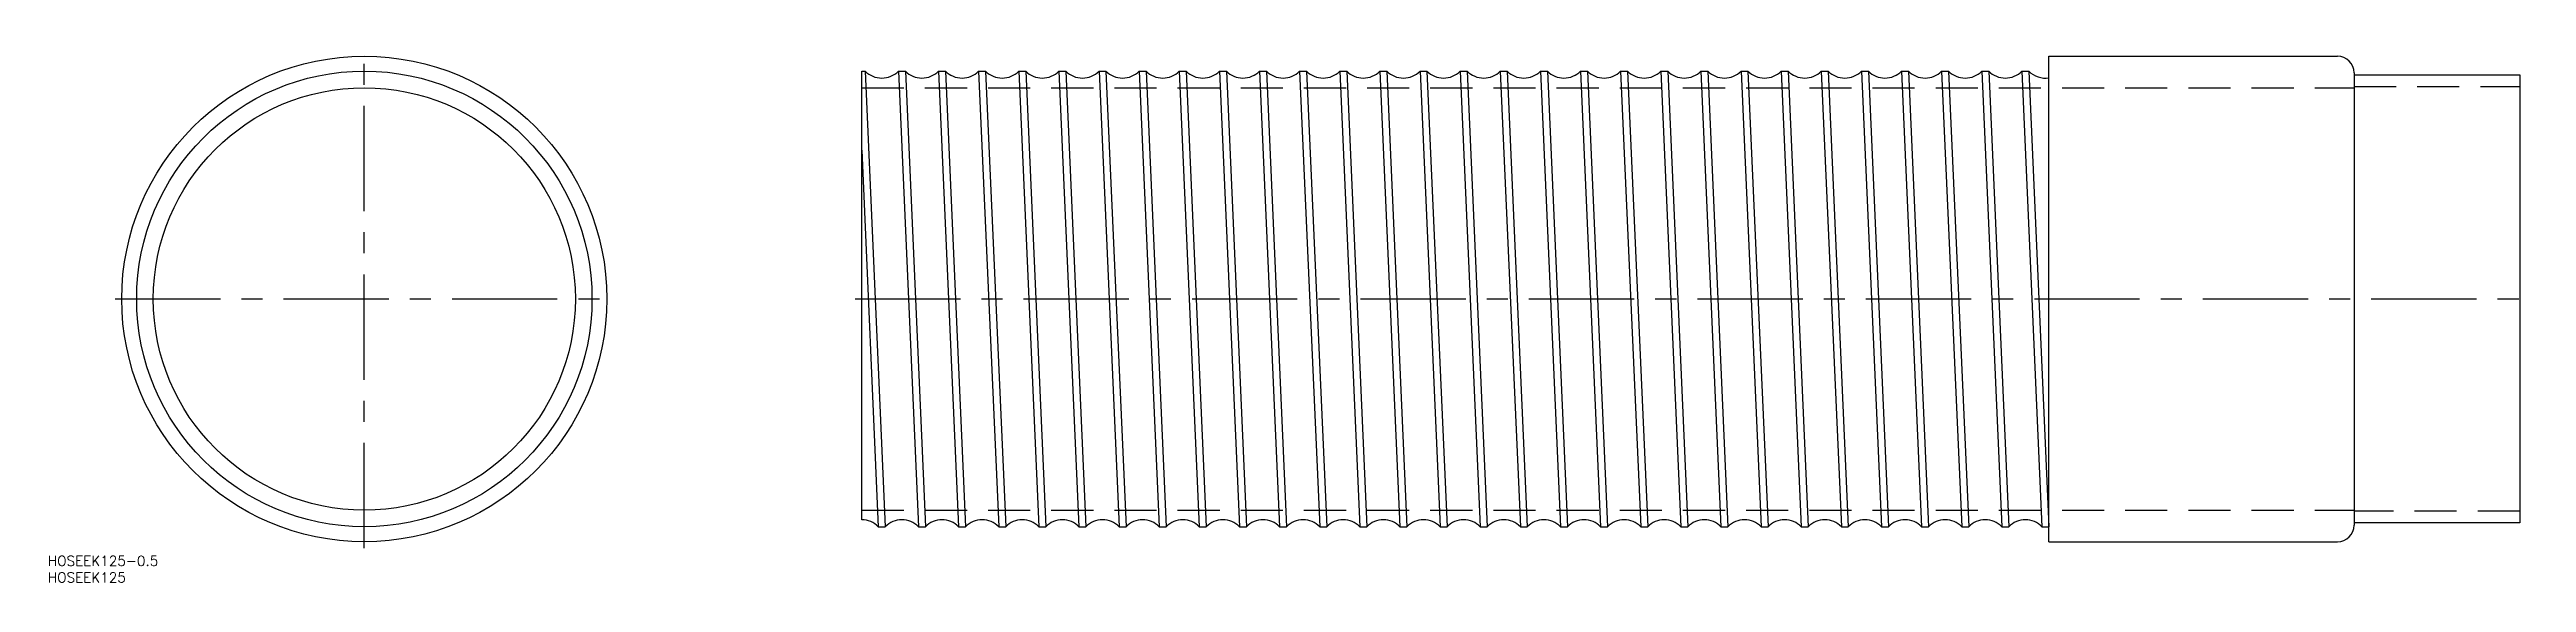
# Model space of a CAD drawing. Extents: x -95 to 652, y -85 to 75.
import ezdxf

# ---------------------------------------------------------------- set-up
doc = ezdxf.new("R2010")
doc.units = 0
doc.linetypes.add('CENTER', pattern=[50.8, 31.75, -6.35, 6.35, -6.35])
doc.linetypes.add('DASHED', pattern=[19.05, 12.7, -6.35])
doc.layers.get('0').update_dxf_attribs({"linetype": 'CONTINUOUS'})
doc.layers.add('CENTER', color=1, linetype='CENTER')
doc.styles.get("Standard").update_dxf_attribs({"font": 'txt.shx', "height": 3, "bigfont": 'bigfont.shx'})

msp = doc.modelspace()

# ---------------------------------------------------------------- linework, layer by layer
at = {"color": 7, "linetype": 'CONTINUOUS'}
for p, q in [((150, -66.55), (150, 68.65)), ((150, 68.65), (151.05, 68.65)), ((151.05, 68.65), (157.1, -68.65)), ((161.05, 68.65), (167.1, -68.65)), ((161.05, 68.65), (163.15, 68.65)), ((163.15, 68.65), (169.2, -68.65)), ((173.15, 68.65), (179.2, -68.65)), ((173.15, 68.65), (175.25, 68.65)), ((175.25, 68.65), (181.3, -68.65)), ((185.25, 68.65), (191.3, -68.65)), ((185.25, 68.65), (187.35, 68.65)), ((187.35, 68.65), (193.4, -68.65)), ((197.35, 68.65), (203.4, -68.65)), ((197.35, 68.65), (199.45, 68.65)), ((199.45, 68.65), (205.5, -68.65)), ((209.45, 68.65), (215.5, -68.65)), ((209.45, 68.65), (211.55, 68.65)), ((211.55, 68.65), (217.6, -68.65)), ((221.55, 68.65), (227.6, -68.65)), ((221.55, 68.65), (223.65, 68.65)), ((223.65, 68.65), (229.7, -68.65)), ((233.65, 68.65), (239.7, -68.65)), ((233.65, 68.65), (235.75, 68.65)), ((235.75, 68.65), (241.8, -68.65)), ((245.75, 68.65), (251.8, -68.65)), ((245.75, 68.65), (247.85, 68.65)), ((247.85, 68.65), (253.9, -68.65)), ((257.85, 68.65), (263.9, -68.65)), ((257.85, 68.65), (259.95, 68.65)), ((259.95, 68.65), (266, -68.65)), ((269.95, 68.65), (276, -68.65)), ((269.95, 68.65), (272.05, 68.65)), ((272.05, 68.65), (278.1, -68.65)), ((282.05, 68.65), (288.1, -68.65)), ((282.05, 68.65), (284.15, 68.65)), ((284.15, 68.65), (290.2, -68.65)), ((294.15, 68.65), (300.2, -68.65)), ((294.15, 68.65), (296.25, 68.65)), ((296.25, 68.65), (302.3, -68.65)), ((306.25, 68.65), (312.3, -68.65)), ((306.25, 68.65), (308.35, 68.65)), ((308.35, 68.65), (314.4, -68.65)), ((318.35, 68.65), (324.4, -68.65)), ((318.35, 68.65), (320.45, 68.65)), ((320.45, 68.65), (326.5, -68.65)), ((330.45, 68.65), (336.5, -68.65)), ((330.45, 68.65), (332.55, 68.65)), ((332.55, 68.65), (338.6, -68.65)), ((342.55, 68.65), (348.6, -68.65)), ((342.55, 68.65), (344.65, 68.65)), ((344.65, 68.65), (350.7, -68.65)), ((354.65, 68.65), (360.7, -68.65)), ((354.65, 68.65), (356.75, 68.65)), ((356.75, 68.65), (362.8, -68.65)), ((366.75, 68.65), (372.8, -68.65)), ((366.75, 68.65), (368.85, 68.65)), ((368.85, 68.65), (374.9, -68.65)), ((378.85, 68.65), (384.9, -68.65)), ((378.85, 68.65), (380.95, 68.65)), ((380.95, 68.65), (387, -68.65)), ((390.95, 68.65), (397, -68.65)), ((390.95, 68.65), (393.05, 68.65)), ((393.05, 68.65), (399.1, -68.65)), ((403.05, 68.65), (409.1, -68.65)), ((403.05, 68.65), (405.15, 68.65)), ((405.15, 68.65), (411.2, -68.65)), ((415.15, 68.65), (421.2, -68.65)), ((415.15, 68.65), (417.25, 68.65)), ((417.25, 68.65), (423.3, -68.65)), ((427.25, 68.65), (433.3, -68.65)), ((427.25, 68.65), (429.35, 68.65)), ((429.35, 68.65), (435.4, -68.65)), ((439.35, 68.65), (445.4, -68.65)), ((439.35, 68.65), (441.45, 68.65)), ((441.45, 68.65), (447.5, -68.65)), ((451.45, 68.65), (457.5, -68.65)), ((451.45, 68.65), (453.55, 68.65)), ((453.55, 68.65), (459.6, -68.65)), ((463.55, 68.65), (469.6, -68.65)), ((463.55, 68.65), (465.65, 68.65)), ((465.65, 68.65), (471.7, -68.65)), ((475.65, 68.65), (481.7, -68.65)), ((475.65, 68.65), (477.75, 68.65)), ((477.75, 68.65), (483.8, -68.65)), ((487.75, 68.65), (493.8, -68.65)), ((487.75, 68.65), (489.85, 68.65)), ((489.85, 68.65), (495.9, -68.65)), ((499.85, 68.65), (505.9, -68.65)), ((499.85, 68.65), (501.95, 68.65)), ((501.95, 68.65), (508, -68.63)), ((508, -73.15), (508, 73.15)), ((508, 73.15), (595, 73.15)), ((600, 68.15), (600, -68.15)), ((600, 67.5), (650, 67.5)), ((650, 67.5), (650, -67.5)), ((150, 44.8), (155, -68.65)), ((155, -68.65), (157.1, -68.65)), ((167.1, -68.65), (169.2, -68.65)), ((179.2, -68.65), (181.3, -68.65)), ((191.3, -68.65), (193.4, -68.65)), ((203.4, -68.65), (205.5, -68.65)), ((215.5, -68.65), (217.6, -68.65)), ((227.6, -68.65), (229.7, -68.65)), ((239.7, -68.65), (241.8, -68.65)), ((251.8, -68.65), (253.9, -68.65)), ((263.9, -68.65), (266, -68.65)), ((276, -68.65), (278.1, -68.65)), ((288.1, -68.65), (290.2, -68.65)), ((300.2, -68.65), (302.3, -68.65)), ((312.3, -68.65), (314.4, -68.65)), ((324.4, -68.65), (326.5, -68.65)), ((336.5, -68.65), (338.6, -68.65)), ((348.6, -68.65), (350.7, -68.65)), ((360.7, -68.65), (362.8, -68.65)), ((372.8, -68.65), (374.9, -68.65)), ((384.9, -68.65), (387, -68.65)), ((397, -68.65), (399.1, -68.65)), ((409.1, -68.65), (411.2, -68.65)), ((421.2, -68.65), (423.3, -68.65)), ((433.3, -68.65), (435.4, -68.65)), ((445.4, -68.65), (447.5, -68.65)), ((457.5, -68.65), (459.6, -68.65)), ((469.6, -68.65), (471.7, -68.65)), ((481.7, -68.65), (483.8, -68.65)), ((493.8, -68.65), (495.9, -68.65)), ((505.9, -68.65), (508, -68.65)), ((508, -73.15), (595, -73.15)), ((650, -67.5), (600, -67.5))]:
    msp.add_line(p, q, dxfattribs=at)
at = {"color": 3, "linetype": 'DASHED'}
for p, q in [((150, 63.65), (600, 63.65)), ((600, 64), (650, 64)), ((150, -63.65), (600, -63.65)), ((650, -64), (600, -64))]:
    msp.add_line(p, q, dxfattribs=at)
at = {"color": 7, "linetype": 'CONTINUOUS'}
for radius in [73.15, 68.65, 63.65]:
    msp.add_circle((0, 0), radius, dxfattribs=at)
for centre, radius, start, end in [((156.05, 73.55), 7, 224.41493, 315.58507), ((168.15, 73.55), 7, 224.41493, 315.58507), ((180.25, 73.55), 7, 224.41493, 315.58507), ((192.35, 73.55), 7, 224.41493, 315.58507), ((204.45, 73.55), 7, 224.41493, 315.58507), ((216.55, 73.55), 7, 224.41493, 315.58507), ((228.65, 73.55), 7, 224.41493, 315.58507), ((240.75, 73.55), 7, 224.41493, 315.58507), ((252.85, 73.55), 7, 224.41493, 315.58507), ((264.95, 73.55), 7, 224.41493, 315.58507), ((277.05, 73.55), 7, 224.41493, 315.58507), ((289.15, 73.55), 7, 224.41493, 315.58507), ((301.25, 73.55), 7, 224.41493, 315.58507), ((313.35, 73.55), 7, 224.41493, 315.58507), ((325.45, 73.55), 7, 224.41493, 315.58507), ((337.55, 73.55), 7, 224.41493, 315.58507), ((349.65, 73.55), 7, 224.41493, 315.58507), ((361.75, 73.55), 7, 224.41493, 315.58507), ((373.85, 73.55), 7, 224.41493, 315.58507), ((385.95, 73.55), 7, 224.41493, 315.58507), ((398.05, 73.55), 7, 224.41493, 315.58507), ((410.15, 73.55), 7, 224.41493, 315.58507), ((422.25, 73.55), 7, 224.41493, 315.58507), ((434.35, 73.55), 7, 224.41493, 315.58507), ((446.45, 73.55), 7, 224.41493, 315.58507), ((458.55, 73.55), 7, 224.41493, 315.58507), ((470.65, 73.55), 7, 224.41493, 315.58507), ((482.75, 73.55), 7, 224.41493, 315.58507), ((494.85, 73.55), 7, 224.41493, 315.58507), ((506.95, 73.55), 7, 224.41493, 278.62875), ((595, 68.15), 5, 0, 90), ((150, -73.55), 7, 44.41493, 90), ((162.1, -73.55), 7, 44.41493, 135.58507), ((174.2, -73.55), 7, 44.41493, 135.58507), ((186.3, -73.55), 7, 44.41493, 135.58507), ((198.4, -73.55), 7, 44.41493, 135.58507), ((210.5, -73.55), 7, 44.41493, 135.58507), ((222.6, -73.55), 7, 44.41493, 135.58507), ((234.7, -73.55), 7, 44.41493, 135.58507), ((246.8, -73.55), 7, 44.41493, 135.58507), ((258.9, -73.55), 7, 44.41493, 135.58507), ((271, -73.55), 7, 44.41493, 135.58507), ((283.1, -73.55), 7, 44.41493, 135.58507), ((295.2, -73.55), 7, 44.41493, 135.58507), ((307.3, -73.55), 7, 44.41493, 135.58507), ((319.4, -73.55), 7, 44.41493, 135.58507), ((331.5, -73.55), 7, 44.41493, 135.58507), ((343.6, -73.55), 7, 44.41493, 135.58507), ((355.7, -73.55), 7, 44.41493, 135.58507), ((367.8, -73.55), 7, 44.41493, 135.58507), ((379.9, -73.55), 7, 44.41493, 135.58507), ((392, -73.55), 7, 44.41493, 135.58507), ((404.1, -73.55), 7, 44.41493, 135.58507), ((416.2, -73.55), 7, 44.41493, 135.58507), ((428.3, -73.55), 7, 44.41493, 135.58507), ((440.4, -73.55), 7, 44.41493, 135.58507), ((452.5, -73.55), 7, 44.41493, 135.58507), ((464.6, -73.55), 7, 44.41493, 135.58507), ((476.7, -73.55), 7, 44.41493, 135.58507), ((488.8, -73.55), 7, 44.41493, 135.58507), ((500.9, -73.55), 7, 44.41493, 135.58507), ((595, -68.15), 5, 270, 0)]:
    msp.add_arc(centre, radius, start, end, dxfattribs=at)
at = {"layer": 'CENTER', "color": 1, "linetype": 'CENTER'}
for p, q in [((0, -75.15), (0, 75.15)), ((-75.15, 0), (75.15, 0)), ((148, 0), (652, 0))]:
    msp.add_line(p, q, dxfattribs=at)

# ---------------------------------------------------------------- texts
at = {"color": 7, "linetype": 'CONTINUOUS'}
for s, p in [('HOSEEK125-0.5', (-95.44, -80.43)), ('HOSEEK125', (-95.44, -85.43))]:
    msp.add_text(s, height=3, dxfattribs=at).set_placement(p)

doc.saveas('drawing.dxf')
